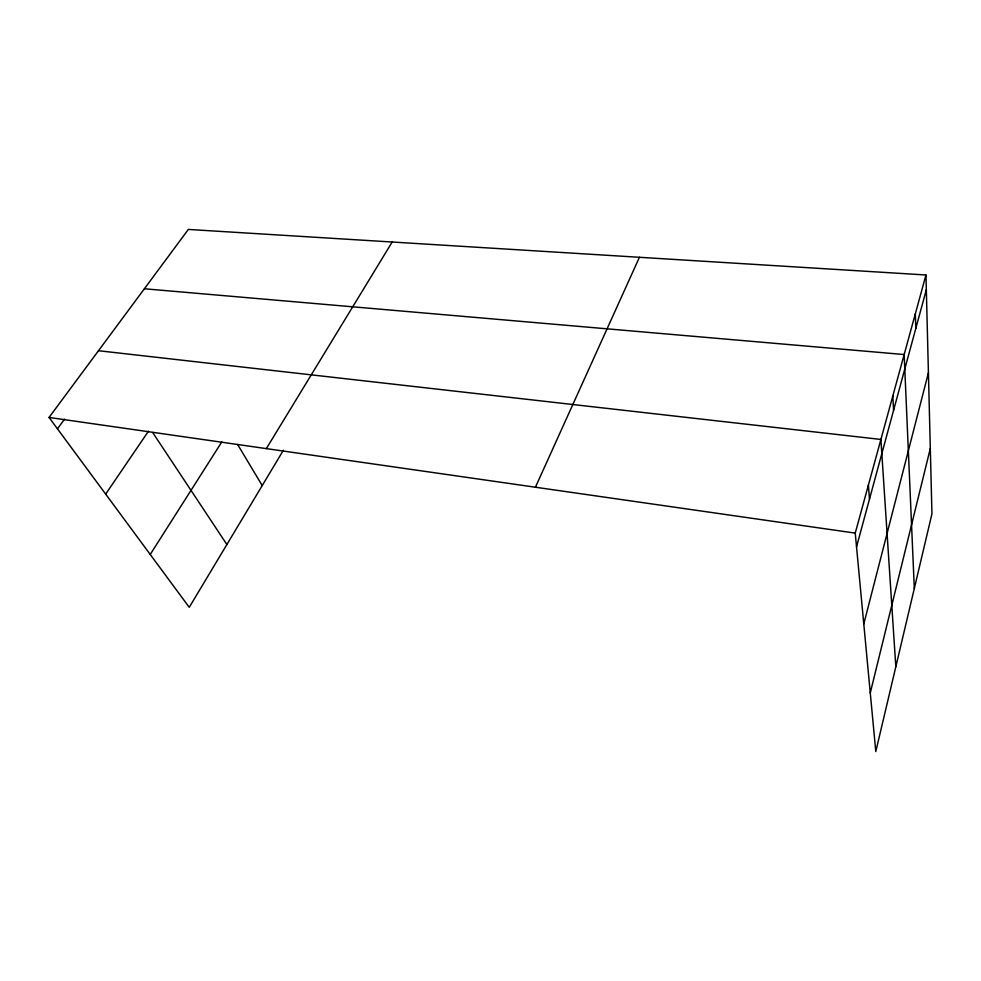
<?xml version="1.0" encoding="UTF-8"?>
<svg xmlns="http://www.w3.org/2000/svg" width="981" height="981" viewBox="0 0 981 981"><rect width="100%" height="100%" fill="white"/><g stroke="black" fill="none" stroke-linecap="round" stroke-linejoin="round"><path stroke-width="1.47" d="M870.27 692.942L930.307 448.476M863.783 623.977L928.418 372.792M856.536 546.846L926.334 289.64M925.966 274.987L931.95 513.836L875.788 751.569L855.236 533.112L925.966 274.987L188.352 229.431L49.05 417.44L189.247 607.313L283.411 450.205M535.43 487.226L639.428 257.292M266.329 448.624L392.192 242.013M150.228 554.473L221.816 441.904M105.666 494.117L148.474 431.174M57.462 428.832L64.55 419.145M144.391 288.77L904.163 354.546L914.317 588.465M98.492 350.72L880.901 439.451L895.825 666.773M49.05 417.44L855.236 533.112M152.668 432.498L226.881 544.516M237.61 444.479L262.209 485.57M868.393 485.105L869.497 499.071M892.808 395.981L893.581 410.303M915.322 313.834L915.813 328.402"/></g></svg>
